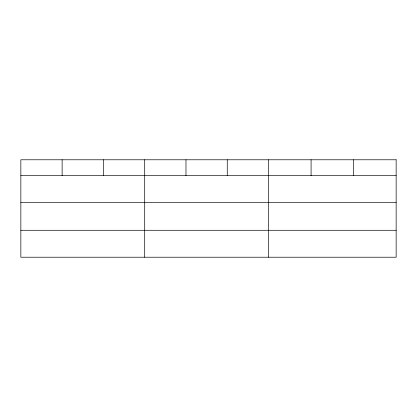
<?xml version="1.0" encoding="UTF-8"?>
<svg xmlns="http://www.w3.org/2000/svg" width="417" height="417" viewBox="0 0 417 417"><rect width="100%" height="100%" fill="white"/><g stroke="black" fill="none" stroke-linecap="round" stroke-linejoin="round"><path stroke-width="0.63" d="M20.85 175.599L396.15 175.599M20.85 202.532L396.15 202.532M20.85 230.283L396.15 230.283M353.616 159.779L353.616 175.599M311.082 159.779L311.082 175.599M268.548 159.779L268.548 257.221M227.265 159.779L227.265 175.599M185.982 159.779L185.982 175.599M144.699 159.779L144.699 257.221M103.416 159.779L103.416 175.599M62.133 159.779L62.133 175.599M396.15 159.779L20.85 159.779L20.85 257.221L396.15 257.221L396.15 159.779"/></g></svg>
